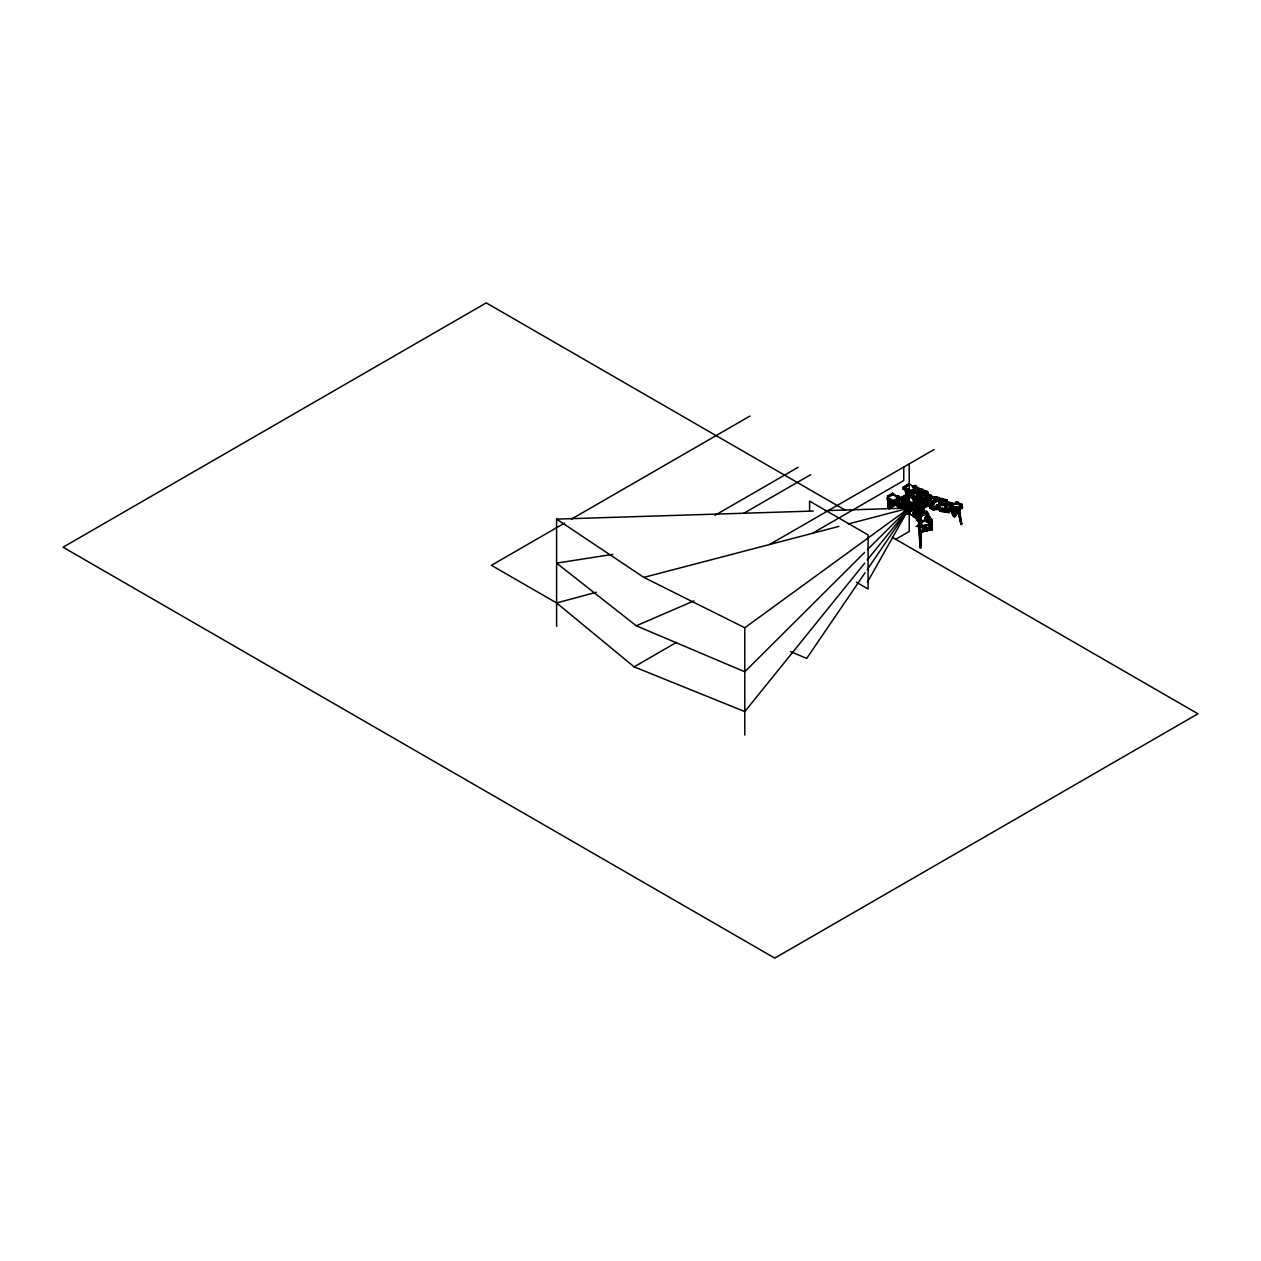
<?xml version="1.0" encoding="UTF-8"?>
<svg xmlns="http://www.w3.org/2000/svg" width="1261" height="1261" viewBox="0 0 1261 1261"><rect width="100%" height="100%" fill="white"/><g stroke="black" fill="none" stroke-linecap="round" stroke-linejoin="round"><path stroke-width="1.5" d="M906.675 505.74L906.36 504.337A1.97 1.135 0 0 1 906.107 503.769M913.39 496.156L913.484 490.23L917.598 492.436L917.598 499.734L916.321 500.522L912.223 498.316L914.004 496.866L913.074 497.748M912.507 491.475L916.889 493.508L916.321 500.522M916.369 508.971L915.281 512.486L912.996 512.47L912.996 514.047L916.952 516.332L916.952 514.078L915.691 513.353L916.952 514.756L918.024 514.141L918.024 515.717L915.817 515.97L917.11 516.537L915.817 515.97M912.791 495.825L912.791 491.301M913.327 506.89L913.327 505.298M913.689 508.782L913.689 507.064L912.381 506.859M914.556 492.578L914.84 492.405M916.195 498.599L915.328 497.622L916.479 497.922M925.495 497.953L915.833 502.698L915.833 504.731L916.542 505.141L916.542 503.123L918.008 502.272L918.024 504.29L918.04 502.934L912.002 506.402M921.271 512.013L919.947 508.073A1.97 1.135 0 0 0 917.425 507.363A1.97 1.135 0 0 0 916.211 508.813L916.448 510.169A1.97 1.135 0 0 0 916.684 511.509A1.97 1.135 0 0 0 919.064 511.698L921.271 511.225L921.886 512.991L920.325 508.624L918.843 508.23M914.524 490.955L917.377 487.912L927.402 491.475A1.97 1.135 0 0 1 927.465 493.083A1.97 1.135 0 0 1 924.676 493.114L919.695 489.962L919.71 498.379L923.131 500.318M917.141 510.595L917.062 509.145L919.253 508.388M920.104 527.13C926.551 525.9 916.274 522.038 916.999 518.917A1.655 0.962 0 0 1 916.81 517.562M917.314 503.864L917.314 502.524L921.744 499.955M917.377 487.912L917.377 489.189L920.262 490.75L917.377 489.189L917.377 488.054L922.926 489.473L922.09 491.175L925.464 493.193L927.229 492.767L922.894 490.119M917.346 509.712L919.789 512.092L917.724 509.885M917.882 510.878L917.882 509.854M917.803 504.148L917.803 502.792L916.369 503.659M918.181 510.878L918.181 509.854M918.071 509.476L918.071 507.899M919.001 495.888L919.001 494.533L917.015 494.422L918.418 494.217L919.001 495.888L917.472 497.717M918.97 489.347L918.307 487.487M919.836 517.751C915.581 525.522 919.442 511.509 919.805 520.099M919.048 511.808C911.246 498.426 928.017 519.516 917.992 508.041M918.922 489.205L918.087 489.725L920.294 489.583M921.019 513.164L919.821 513.416L919.474 511.509A1.97 1.135 0 0 0 919.789 511.272L919.253 508.782M919.821 523.236L919.442 521.959M919.442 517.767L919.442 512.013L916.448 509.081M919.821 518.129L919.442 512.013L921.507 512.376M914.619 496.298L916.306 499.23L916.306 493.209L913.074 491.79L916.022 493.382L919.71 491.096L919.71 489.82M920.688 511.335L920.041 508.356L919.963 510.374A1.97 1.135 0 0 1 919.978 511.004M920.167 517.294L918.607 517.672L918.67 519.879M918.875 508.215C914.966 506.812 918.686 513.259 920.231 511.099M920.814 518.145L920.971 521.108L919.899 519.091M919.821 513.416L918.623 511.777L921.176 514.772L921.16 521.896L919.821 519.753M921.097 513.495L921.886 512.202M921.192 491.632L921.192 496.156L920.262 496.739M921.886 513.968L921.87 512.061L923.225 515.465L927.797 514.189M919.821 513.763L921.16 515.907L922.453 515.639L921.838 513.4M923.21 490.497L922.28 491.522L924.124 492.815A1.97 1.135 0 0 0 924.345 493.681L919.695 490.75M924.36 509.791L923.257 510.437L920.467 508.829L920.467 507.71L924.36 509.791L923.32 512.66M925.038 518.76C929.94 519.043 923.95 520.478 925.038 517.42L926.993 516.332L925.606 512.486L926.977 512.202L927.513 513.747M924.943 494.265L925.038 492.294L927.087 492.231L925.669 493.004L922.154 490.639L925.779 493.24M925.306 519.201L925.038 517.42M925.338 513.716L925.338 511.414L926.709 511.131L928.616 514.173C927.954 517.577 924.14 506.323 928.616 514.819M925.606 514.141L925.606 512.486M926.189 492.452L926.299 491.963M926.725 492.373C923.683 492.657 929.814 493.303 922.248 490.561M926.993 520.698L926.993 519.028M928.08 505.819C931.532 504.636 925.763 507.474 928.064 502.65L922.217 506.024L921.113 505.393L926.961 501.342L921.082 504.715L916.164 502.54M927.261 521.77L927.261 514.456L925.338 511.414M933.581 506.733L932.541 507.332L927.497 504.353L927.497 502.997M927.592 497.417L927.592 498.757L926.173 497.796L920.987 500.775L926.331 497.874L926.331 499.498C923.21 504.826 919.458 500.649 921.019 500.633M927.954 514.472L927.954 520.494L927.465 517.625M928.585 501.768L927.86 499.324L928.585 501.768L927.04 502.65L927.04 501.311M928.222 519.406L928.222 514.898M928.585 505.046L928.585 503.47L931.185 500.838L929.924 500.113L927.45 501.547M929.924 500.113L933.613 496.645L930.618 497.007L931.264 495.289L925.669 498.521M930.003 496.582L928.837 494.564L923.651 497.559L920.845 495.936L920.845 497.055L923.651 498.662L923.651 497.559M930.618 498.363L930.539 496.361M930.965 497.48L930.965 496.125M931.28 497.323L931.264 495.289M931.847 497.622L931.847 495.62M932.541 507.332L931.942 503.88L929.751 503.47L932.541 505.756L933.644 505.109L933.644 510.232L934.196 509.57L929.688 506.764L931.674 505.614M938.011 500.333A1.97 1.135 0 0 1 937.758 500.901L937.443 501.137A1.97 1.135 0 0 1 935.536 501.437L934.038 500.727A1.97 1.135 0 0 1 934.637 499.529C935.331 493.146 947.405 502.918 936.103 499.057L936.04 497.528M952.701 507.521C954.703 505.96 950.416 504.589 953.789 503.833L962.017 504.29L959.589 508.136L949.896 507.616L949.092 512.644L941.541 510.894L942.503 510.358L941.841 509.586L941.069 511.32L936.324 508.75A1.655 0.962 0 0 1 935.095 508.593M938.026 498.174L934.842 498.505L940.643 499.592M941.069 511.32L941.368 509.034L939.76 511.052L945.025 512.155L945.655 511.146M941.478 504.006L942.235 498.867L942.235 502.966M937.333 499.734A1.97 1.135 0 0 1 935.898 500.002L940.848 500.712L941.809 499.183L936.687 496.992A1.97 1.135 0 0 0 934.18 497.701A1.97 1.135 0 0 0 935.394 499.151L942.534 500.27L943.275 499.088L941.809 498.394L940.296 500.113L935.646 498.993M942.534 504.227L942.534 500.27M943.275 499.088L943.275 499.876L941.809 499.183M946.522 500.601L946.522 501.736L946.995 499.86L941.589 498.725L946.522 500.601L946.995 499.86M944.489 500.034C945.072 503.896 942.471 496.566 942.534 501.405L940.627 504.305L942.913 505.472L944.915 504.321M912.097 507.206C916.101 504.621 907.952 509.46 912.917 507.174L913.5 508.23L908.692 504.81L907.684 505.393C908.519 508.561 905.997 505.062 908.535 506.355M906.817 506.276C907.762 507.742 906.375 505.188 908.535 505.771M928.285 518.05L928.317 516.884L928.9 518.113M931.39 522.763L932.147 529.919L931.296 524.182L931.706 529.399L931.375 528.406L919.789 530.849L919.332 526.925M913.137 504.368L913.61 496.408L914.635 498.111M913.736 505.897L913.862 502.02M913.516 502.966L913.658 499.435M940.927 509.791C941.4 511.856 943.007 509.759 942.802 508.467M942.156 509.696L942.661 508.892L943.133 510.106M913.61 504.841L913.894 499.577M917.724 518.618C919.237 520.32 918.512 520.761 918.339 518.87M921.712 513.857L926.599 512.344L927.134 513.826M913.484 504.542L914.099 496.881M913.658 504.652L914.083 498.836M890.045 508.01L898.951 502.508L889.32 508.719L887.807 507.663L887.839 501.61A1.97 1.119 60.8 0 1 889.32 501.027L898.857 507.3A1.97 1.119 60.8 0 0 900.338 506.67A1.97 1.119 60.8 0 0 899.061 504.195L887.602 497.323L887.35 500.396L888.343 499.845L887.366 497.701L888.28 497.638M887.366 497.701L888.059 498.174L887.492 496.03L892.583 493.177L899.85 498.253L904.752 496.535L905.839 497.827M889.163 496.44L892.772 494.422L889.163 496.44L888.091 495.683L887.854 498.757L888.311 497.26L887.681 497.969M889.32 508.719L890.565 503.517A1.97 1.119 60.8 0 0 889.32 501.027L889.368 501.216M892.457 494.911L892.583 493.177M895.468 502.493L893.655 500.333L892.835 500.79L892.441 503.943L894.522 504.164C899.266 500.475 902.119 510.831 895.688 503.769C904.436 508.908 892.016 503.896 896.508 503.628M895.688 503.659L895.531 501.642M896.508 499.766L896.87 500.995L896.807 499.592M898.825 500.444L898.967 498.741A1.655 0.946 60.8 0 0 897.99 496.251A1.655 0.946 60.8 0 0 896.997 497.575M900.244 498.978L900.322 497.985M917.393 518.996L918.292 519.564M890.093 507.458L891.196 503.502A1.97 1.119 60.8 0 1 890.487 503.99L889.667 506.291L890.25 502.729M895.152 501.973L894.979 504.148L895.688 503.769M888.091 495.683L888.311 497.26M905.177 497.622L905.997 491.995L907.353 493.272M913.815 498.662L907.778 496.393L907.999 493.745L910.741 492.042L903.097 487.187L907.936 484.192L910.001 484.334L915.344 487.739L915.218 489.268M916.889 499.529L913.153 497.181L914.178 498.268L908.598 496.913L908.803 494.296L917.173 489.079L914.414 488.306L914.162 491.38M913.658 493.839L907.494 497.669L907.967 492.405L902.955 488.921L903.097 487.187M910.158 494.028L910.3 492.326L910.962 494.548L913.61 492.909M910.741 492.042L910.6 493.745L908.33 493.098M911.199 492.216L911.561 491.112L911.924 492.326M911.451 493.224L911.561 491.112M911.656 492.499L916.353 488.559M913.61 491.743L913.862 488.653L917.614 488.937M915.439 490.734L914.414 488.306L915.344 487.739M915.47 490.434L914.414 488.306M916.243 491.27L916.384 489.567M916.952 489.347L916.369 491.207L917.456 491.128M914.02 504.92L914.572 499.34M914.682 504.51L915.234 498.93M906.817 498.095L907.353 493.272M919.427 526.184L919.805 529.872M920.688 523.898L921.476 523.709M920.152 527.524L920.593 525.301L922.012 525.159M922.043 526.783L921.176 526.341M919.048 524.623L920.231 547.983L918.386 523.835L919.301 525.033M928.175 522.29L928.049 520.336L931.58 524.576L931.706 526.562L925.921 529.336L925.511 526.956M897.596 497.464C900.102 496.582 898.636 497.102 897.328 497.133M898.699 505.109L899.739 506.607L899.771 505.803M899.787 505.929L898.51 507.001M901.82 499.072L903.522 497.165L902.75 496.629L899.582 498.3L899.582 503.817A1.97 1.119 60.8 0 1 900.259 502.824L901.599 503.596A1.97 1.119 60.8 0 1 902.324 505.456L902.277 505.834A1.97 1.119 60.8 0 1 900.953 506.244L899.235 506.244A1.97 1.119 60.8 0 0 901.237 506.465L901.3 506.024M907.715 501.862L908.598 500.68M908.219 501.216L907.542 500.207L907.479 501.358M905.745 493.256L905.682 493.177A1.655 0.993 58.2 0 1 905.839 491.349A1.655 0.993 58.2 0 1 907.542 492.436A1.655 0.993 58.2 0 1 907.4 494.265L908.062 493.839A1.655 0.993 58.2 0 0 908.283 492.137A1.655 0.993 58.2 0 0 906.691 490.892A1.655 0.993 58.2 0 0 906.186 492.373C907.069 494.69 906.407 490.86 907.384 492.956M906.722 491.963C908.566 495.006 906.738 490.135 908.55 491.885M912.759 497.528L913.279 498.615M913.248 497.102L913.926 498.552M917.598 499.734L913.484 497.528L913.989 496.802M922.122 494.328L922.169 493.949A1.97 1.182 58.2 0 0 921.192 491.9L921.192 495.857M897.927 497.654L898.447 496.298L899.456 497.496M905.824 498.032L906.391 493.713L906.312 496.787M906.423 492.846L906.974 491.459L907.321 492.83M942.692 509.917L941.557 509.271L940.974 510.232M947.484 504.589L944.915 505.976L946.365 505.693A1.97 1.513 32.2 0 0 947.421 504.999L947.484 504.589A1.97 1.513 32.2 0 0 946.286 502.84L946.444 504.274M905.776 496.739L906.691 493.902M906.076 496.929L906.549 493.997M927.434 493.745A1.97 1.135 0 0 1 927.749 495.132L927.434 495.368A1.97 1.135 0 0 1 925.527 495.652L924.029 494.958A1.97 1.135 0 0 1 924.644 493.745L924.928 492.452M924.943 493.256L924.124 492.815M929.483 516.6L929.562 517.152M929.735 518.208L929.609 517.325L927.544 518.397M931.485 523.599L930.807 524.875L930.224 522.338L930.65 523.709M959.227 510.689L954.136 510.421L954.798 509.034L962.033 508.609L961.733 504.731L960.299 504.652L958.565 507.379L951.787 507.017L953.505 504.29L945.939 502.445L950.889 503.801M954.23 510.469L954.798 509.034L954.073 509.696M889.21 506.67L890.912 502.698M895.357 503.297L899.787 506.686M888.343 501.295L889.021 500.475A1.97 1.119 60.8 0 1 890.282 500.491L891.653 500.223A1.97 1.119 60.8 0 1 892.552 502.414A1.97 1.119 60.8 0 1 891.432 503.186L891.07 502.997M889.982 501.137L891.464 500.065M890.408 503.754L890.739 503.833A1.97 1.119 60.8 0 0 891.448 503.344L891.527 502.981A1.97 1.119 60.8 0 0 890.629 500.79L890.282 500.491M914.178 487.392L915.092 487.408M915.644 488.054C914.209 485.58 913.405 487.944 915.25 486.51M916.432 488.039L916.164 486.667M917.031 488.464L917.11 488.102A1.97 1.182 58.2 0 0 915.801 485.643A1.97 1.182 58.2 0 0 914.225 486.273L914.241 486.699M904.247 500.712L907.258 503.438L909.26 503.155L904.31 500.633M906.06 508.073L906.06 507.017L906.943 508.971M907.557 504.857C905.193 504.416 910.647 505.566 909.89 503.691M911.75 506.197L914.367 504.022L913.263 504.652L911.577 502.414M916.952 514.078L918.071 513.432L915.281 511.808L914.162 513.148C914.619 514.772 917.314 511.745 915.691 513.353M918.434 501.831L919.395 501.5M921.381 499.939L921.413 498.063L922.548 499.293M920.845 497.732L919.742 498.363L922.548 499.971M923.667 498.584L923.225 498.615M922.469 510.075L922.831 508.908M918.008 520.068L918.654 519.217L914.146 517.246L914.146 515.733L918.103 518.019L920.104 516.868L918.103 517.373M904.263 501.311L905.114 501.405M906.974 504.605C912.68 500.459 904.957 502.792 906.958 504.037M911.214 510.673C912.507 508.53 909.985 512.36 907.684 508.64L907.053 506.024M947.531 504.936L946.696 503.722M946.459 504.841L946.932 503.486M950.495 504.715L950.368 503.47L946.049 502.776M956.453 502.603L956.973 503.738M956.248 503.044L956.421 503.486M911.199 507.426L911.214 508.419C914.84 511.225 910.111 506.749 910.016 511.588L908.882 510.941L909.26 509.113M946.538 504.621L950.778 504.132L946.223 505.172L946.964 504.211M932.226 505.929L930.791 506.764L933.644 508.404L936.844 504.873L937.979 506.544L936.844 504.873M937.396 505.188L935.079 507.568M917.992 518.57C922.847 524.56 915.927 521.408 917.976 518.492M919.442 523.914L920.388 525.38M920.483 526.357L920.53 531.732L919.789 530.849M930.823 524.844L930.129 521.723L929.814 522.653M940.722 498.915L934.968 498.142L936.371 498.789M952.796 509.034L953.379 510.075M945.624 505.535L944.915 508.687L946.365 505.693M897.627 497.291L898.746 498.127M898.478 496.724L898.589 497.985M902.135 499.277L902.655 498.19L903.901 500.191M902.718 506.355L901.694 506.355M912.538 497.606C914.446 499.23 914.635 497.89 913.453 496.456M913.752 507.3L912.27 508.293L912.097 507.032L908.771 505.109L912.239 507.411M921.224 493.76L922.122 493.713L921.129 493.839M944.363 500.507L946.522 500.459L944.205 500.838M943.133 509.68L942.676 508.215M928.979 517.499C928.191 513.558 932.73 520.068 927.781 517.357L928.742 520.32L928.317 518.271M867.347 582.298L909.213 508.025L824.978 510.673M916.873 508.609L919.773 511.272M957.808 510.878L958.707 511.194L958.155 510.279L960.992 524.261L958.234 509.743L954.876 515.087M889.037 500.428L888.8 501.326M888.422 501.783L890.313 502.745M890.219 502.461L888.816 501.5L889.241 505.677M888.201 500.649L890.061 499.86A1.97 1.119 60.8 0 1 891.306 499.923M890.219 503.186L889.273 502.918M913.137 487.455C912.223 484.429 913.957 488.401 914.887 486.21M913.405 487.376L914.257 487.219M941.478 500.838L942.235 499.655M939.76 510.406L940.391 502.729L945.655 503.833L945.655 508.845M944.615 500.948L944.852 500.113M942.14 505.298L944.568 504.889L944.568 509.412M942.661 505.157L942.661 504.479M939.76 511.052L940.391 510.027M941.447 509.885L936.576 508.719M942.314 509.255L942.582 510.437M945.309 509.554L945.655 503.833M941.478 510.815L941.983 510.011M946.38 503.344L946.38 502.43M941.731 510.926L942.519 509.617M943.386 510.705L942.897 511.367A1.655 1.277 32.2 0 1 940.801 510.863A1.655 1.277 32.2 0 1 940.69 509.018A1.655 1.277 32.2 0 1 942.787 509.208L943.133 508.64A1.655 1.277 32.2 0 0 940.722 508.955A1.655 1.277 32.2 0 0 942.519 510.957M945.86 503.076L950.81 504.006M950.81 503.659L951.046 502.619L946.27 501.91L951.141 503.123M953.789 503.848L951.677 503.092L947.5 509.775L948.051 512.596L949.769 510.815M951.409 504.447L948.997 509.743L950.037 509.807L949.896 507.616M949.092 512.644L948.524 509.791L949.675 507.962L948.635 507.915L948.997 509.743M946.522 505.629L951.519 504.967M952.717 503.139L950.321 506.938L960.015 507.458M952.685 510.264L952.938 510.374M952.575 510.941L954.025 509.854L955.46 515.371C952.812 522.259 951.771 502.776 954.419 516.458M953.206 511.651L954.278 516.679L952.812 511.619M954.025 516.427L953.095 515.796L956.342 510.642M958.581 507.379L960.299 504.652L961.733 504.731L962.395 508.041L960.945 507.962M958.628 509.759L954.908 515.465L958.549 510.342L961.181 524.277L958.628 509.759L959.448 509.807L961.386 524.655L957.887 511.824M955.239 516.49L959.448 509.807M961.639 506.197L962.017 504.29M959.511 510.153L961.717 524.135L958.218 511.288M962.316 505.771L961.67 506.559L962.379 506.102M952.449 510.138L953.615 509.791A1.655 1.277 32.2 0 1 954.088 511.603L954.356 511.115A1.655 1.277 32.2 0 0 954.041 509.097A1.655 1.277 32.2 0 0 951.866 508.987A1.655 1.277 32.2 0 0 952.26 510.941L951.929 511.493A1.655 1.277 32.2 0 1 951.535 509.523A1.655 1.277 32.2 0 1 953.694 509.633L960.393 509.334M960.929 523.725L961.891 523.772M889.368 508.356L896.949 503.691M950.463 504.605L946.223 504.92M865.109 572.715L806.693 658.415L790.631 651.638M867.316 569.468L909.213 508.025L903.396 508.924M906.17 502.682L907.085 503.297L904.247 500.901M909.165 503.155L905.288 500.554M912.57 509.791L911.214 509.68M905.004 500.759C906.517 500.333 908.078 504.763 908.629 502.65M864.699 563.131L744.794 711.598L634.11 666.848L556.605 602.947L491.427 565.322L564.565 523.094M867.174 560.057L909.213 508.025L848.401 523.93M952.796 509.003C958.139 511.115 946.475 506.134 953.426 515.26L955.46 515.371M935.032 498.773L935.11 499.624M936.687 508.829L935.504 508.94M940.485 510.563L941.636 509.365M864.62 552.428L744.794 671.782L636.269 625.787L556.605 563.131L612.783 554.351M867.41 549.654L909.213 508.025L905.414 509.05M913.705 497.086L912.791 497.985L913.563 497.386M901.725 498.757L900.559 497.622L902.309 498.694M946.491 504.242L946.601 504.132A1.97 1.513 32.2 0 1 946.995 505.362L946.932 505.771A1.97 1.513 32.2 0 1 946.444 506.402M914.304 496.204L915.36 496.755M914.509 498.221L915.754 499.577L920.514 497.528L920.514 490.403L922.012 489.473L922.012 490.277M919.285 521.408L918.166 521.66M916.968 508.435L918.008 508.293M922.264 491.002L925.07 493.414M923.005 490.639L927.008 492.247L926.378 493.224M927.103 493.729L925.448 494.013M904.31 500.932L909.78 503.186M908.582 506.024A1.97 1.135 0 0 1 906.501 505.629A1.97 1.135 0 0 1 906.36 504.353L906.675 504.116A1.97 1.135 0 0 1 907.085 503.943M924.155 494.895L924.14 493.681L925.527 495.652M907.684 508.64L909.985 503.47M927.749 493.965L927.434 494.202A1.97 1.135 0 0 1 924.676 494.217L924.345 492.893C922.689 489.3 920.12 492.074 921.428 490.403L922.5 489.741M918.623 501.263L919.316 501.326M917.803 508.309C919.222 509.98 917.22 508.325 918.213 508.293M916.542 510.011L916.211 509.917A1.97 1.135 0 0 1 917.567 508.435M934.165 500.664L934.133 499.466L935.536 501.437M744.794 735.053L744.794 627.773L909.213 508.025L905.54 509.397M907.684 502.572L908.661 503.265M907.274 503.974L908.692 504.368M946.412 504.621L950.668 504.368L949.88 503.691M906.028 510.295L909.213 508.025L905.619 509.57M901.032 505.882L900.953 504.699M914.903 490.781L914.146 490.387L915.123 490.529M907.999 493.745L912.491 496.33A1.655 0.993 58.2 0 1 914.13 497.275L914.257 497.528M940.832 498.694L934.984 498.678M926.882 529.131L926.362 528.501L930.019 526.136M913.862 488.653L910.442 490.781L905.083 487.392L908.503 485.264L907.368 484.539M902.955 488.921L904.941 489.126M905.083 487.392L908.503 485.264M912.27 486.667L913.547 486.226M913.358 487.581L915.045 486.352M908.409 492.357L909.26 491.837M908.645 492.515L909.496 491.979M903.948 486.667L912.002 491.396M906.769 498.631L913.768 494.296M912.302 496.456L913.2 495.888A1.655 0.993 58.2 0 1 914.84 496.85A1.655 0.993 58.2 0 1 914.903 498.71A1.655 0.993 58.2 0 1 913.279 498.079L912.223 498.316M912.901 496.85L913.61 496.408L909.512 493.823M920.625 493.019L921.854 492.247M914.036 498.19L914.635 497.275M912.854 498.505L914.714 497.512M913.468 498.694L914.714 497.953M919.695 501.531L920.514 497.528M907.778 496.393L909.291 496.471M922.816 509.948L924.36 510.469L923.257 511.115L923.257 513.842M571.359 519.169L749.948 416.067M714.971 515.308L798.087 467.311M743.612 513.4L810.76 474.64M769.494 544.547L934.117 449.515M812.289 533.371L903.759 480.551L903.759 467.043M908.078 507.647L905.288 506.039L904.153 506.686L904.153 508.955L905.225 508.341L905.288 504.936L906.675 504.116M920.845 495.936L924.802 493.65M919.742 499.955L919.742 497.685L920.845 497.055M905.288 506.717L904.153 507.363L908.125 509.649L908.125 511.241L909.244 510.595L908.078 509.917M905.225 506.749L904.153 507.363L906.013 507.994M906.58 506.307L907.431 505.803M908.771 505.109L910.064 504.353L913.39 506.276L910.064 504.526M905.729 507.237L904.153 506.686M919.742 497.685L921.318 498.237M927.166 493.414L929.956 495.699L928.837 496.345L928.427 494.139L928.395 495.147M908.377 506.307L905.288 504.936M910.726 504.999L913.263 503.549M926.189 499.86L921.129 502.745L921.066 504.053L917.456 501.988L923.478 498.063L927.087 500.585M906.943 508.309L908.046 507.426M917.456 501.988L921.98 499.372M928.837 495.668L929.956 495.021M909.307 507.064L908.708 508.041L910.332 508.278M909.827 507.348L908.708 508.041L909.717 508.624L908.708 507.411L909.717 507.994M634.11 666.848L676.558 642.338M904.121 510.957L909.213 508.025M911.104 506.906L911.782 505.693M909.449 508.199L910.332 507.647M910.694 507.647L912.917 506.339L912.854 509.302L918.071 512.313L918.339 519.768M913.689 506.039L916.637 504.337M930.035 496.676L927.592 498.079L925.148 496.676L925.148 498.473M927.86 499.324L920.562 503.107L924.786 499.971M933.613 496.645L912.239 508.278L913.5 507.505M917.314 502.524L921.129 504.715L919.632 506.922L918.922 504.479L920.388 504.321M911.971 508.908L911.876 509.854L912.349 508.687M927.087 500.144L921.066 503.628L917.456 501.547M909.544 510.768L908.109 511.603L908.109 513.763L908.078 509.696L909.244 509.003L911.593 510.453M912.27 509.428L912.932 508.278L912.712 509.145M911.829 510.043L920.404 505.645L922.217 508.057L928.064 504.684M920.877 504.605L926.756 501.2M908.109 512.25L910.095 511.099M910.016 511.588L912.917 509.917M919.174 508.025L922.579 506.055L920.703 505.377M924.014 505.235L930.807 501.311M909.685 513.952L914.493 516.726L909.685 513.952L909.685 512.344M912.27 510.327L914.982 510.878M918.512 508.813L922.926 506.26L922.926 508.136L922.579 506.465M925.842 504.573L935.047 499.34M921.633 507.726L927.497 504.353M919.884 509.46L920.073 509.129A1.97 1.135 0 0 1 919.852 509.743M920.467 508.829L921.57 508.861M929.751 503.47L930.854 502.824L933.644 504.432L933.644 503.328L938.83 500.333L938.862 506.922L939.981 506.922M914.162 513.148L915.281 512.486M924.014 505.629L924.36 507.316L928.427 504.967L928.427 506.024M914.162 512.47L915.722 513.022M921.791 509.476L929.704 504.92M918.071 512.313L923.257 509.318M929.751 505.724L930.791 505.125M915.691 514.031L916.053 513.18M932.541 505.078L933.644 504.432M938.83 501.437L939.949 500.79L938.893 503.675M918.071 514.11L916.952 514.756L912.996 512.47M938.893 502.083L939.949 501.468L938.704 500.743M929.688 506.764L929.688 507.947L934.196 509.917M914.146 517.246L914.698 516.253M915.817 516.301L917.11 516.537M937.427 506.228L938.862 505.393M933.644 509.255L939.981 505.393M934.196 509.57L939.413 507.237M895.704 539.282L909.213 531.48L909.213 463.89M902.324 508.656L902.324 499.939L906.675 503.47A1.97 1.135 0 0 0 909.465 503.47A1.97 1.135 0 0 0 909.465 501.862L899.582 498.3M887.381 497.401L888.579 496.771L887.492 496.03M887.255 499.088L888.595 498.347M887.854 502.036C890.345 504.447 886.168 511.004 891.559 502.241M897.864 497.985L894.254 500.002L894.758 501.106M903.443 498.237L904.484 495.352L908.377 497.685C907.636 500.649 899.44 491.837 908.377 498.316M891.527 502.981L892.552 502.414M893.939 501.563L898.967 498.741L891.7 493.666M890.045 504.227L891.448 503.344M894.711 502.099L899.708 499.309M890.203 505.488L894.333 502.572M892.961 504.479L889.919 506.323M896.792 502.556L899.582 501.011M889.147 507.379L893.576 504.904M901.962 498.867L903.901 498.915M893.702 504.621L894.522 504.164M906.092 503.47A1.97 1.135 0 0 0 906.36 504.037L902.324 500.727L908.377 497.685M903.128 500.932L904.673 500.318M900.953 502.319L899.282 503.407L901.599 503.454M901.237 506.465A1.97 1.119 60.8 0 0 900.023 503.659L895.121 502.445L899.392 503.612A1.97 1.119 60.8 0 0 898.526 503.769M904.704 500.05L909.055 502.477L904.704 500.838L903.128 501.72M899.487 504.368C897.485 504.416 899.282 507.631 900.48 506.291M907.069 500.649L908.109 500.065L908.487 501.248M897.816 506.386L899.865 505.235M907.211 500.522L907.652 501.263L908.109 500.065M901.284 506.197L902.324 505.456M903.901 503.013L903.901 506.181L906.296 504.841M925.306 517.845L926.993 516.332M910.032 514.157L909.622 508.798M914.146 516.521L913.736 511.162M917.393 508.955L917.709 510.658M942.44 510.138L942.377 509.066M925.054 492.405L924.644 492.578A1.97 1.135 0 0 0 924.345 493.981M934.637 498.363L935.047 498.174A1.97 1.135 0 0 0 934.433 499.829A1.97 1.135 0 0 0 937.443 499.971L937.443 501.137M909.291 504.652L908.078 504.904M636.269 625.787L693.913 600.914M960.598 508.53L958.943 509.255M950.368 504.684L949.659 503.785M907.258 499.908L908.109 500.964M902.655 506.386L903.901 507.489M556.605 602.947L596.421 592.229M556.605 626.402L556.605 519.122L643.851 577.396L838.896 526.404M918.67 517.593L921.917 522.385L920.845 522.606C918.78 517.341 914.745 516.726 919.442 522.637M908.96 502.524L909.181 502.461A1.97 1.135 0 0 0 907.557 502.367L908.55 502.335A1.655 0.946 60.8 0 0 907.289 499.293M919.821 512.628L922.485 513.022M919.206 512.439L916.448 509.87A1.97 1.135 0 0 0 917.709 510.358L917.724 510.374M921.838 513.747L922.642 513.731M921.176 514.772L923.225 514.189M927.261 514.456L928.616 514.173M922.453 515.639L921.16 515.907L919.821 513.747M918.828 517.436L920.498 516.9M919.222 518.003L917.961 518.271L919.868 523.315M928.395 518.003C929.325 521.613 926.441 513.999 929.105 516.458M918.371 519.327L920.152 519.248M916.4 520.068L919.332 519.406L920.53 521.408L918.985 519.169M928.916 517.94L928.506 516.805L931.832 519.548L932.021 522.59L928.79 522.164L928.285 519.753M919.821 520.557L921.16 520.273L919.647 521.455M931.816 523.394L931.469 519.138L920.262 520.856M919.742 521.345L920.625 520.604M923.225 521.455L924.36 521.219M920.309 521.959L931.832 519.548M920.751 524.418L921.381 521.739M919.884 523.662L921.302 523.441M915.975 526.357L919.805 525.553M925.385 528.706L925.921 529.336L925.164 525.175L929.893 524.182L927.418 521.219L922.154 521.581M920.64 522.653L923.115 525.601L924.912 525.963L924.833 527.776M925.164 525.175L929.893 524.182M931.296 524.182L932.242 529.494L920.278 532L921.113 547.337L920.688 532.284L919.836 531.48L931.406 529.037M919.49 526.988L920.735 526.72M920.766 527.082L922.374 526.357M924.912 525.963L931.58 524.576M924.865 527.382L925.795 527.397L925.7 525.805M925.038 527.902C926.819 527.224 923.619 527.823 925.133 529.494L924.392 525.333M919.411 525.805C921.318 531.779 917.929 529.289 919.836 529.872M920.609 525.364L923.336 529.131L924.612 528.863M926.961 528.375L930.114 527.713M918.843 530.455L919.758 530.266M919.584 531.338L920.498 531.149M919.836 531.48L918.938 532.032L919.679 532.914L920.278 532M932.242 529.494L920.136 531.827L921.034 547.258L920.53 532.095L932.115 529.683M920.577 532.363L932.1 529.321M919.994 547.4L921.239 547.7L919.852 531.843M920.325 547.81L921.239 547.495L920.593 532.725M921.113 494.28L921.46 494.123A1.97 1.182 58.2 0 0 923.084 493.492A1.97 1.182 58.2 0 0 921.744 491.049M936.182 498.82L936.702 497.843L940.958 499.309M936.56 509.586L936.324 509.633A1.655 0.962 0 0 1 934.401 508.861M942.566 510.342L941.62 510.09M907.794 502.335L908.661 502.414M956.421 503.58L957.162 502.367L958.581 503.754M946.38 505.125L949.959 505.015M556.605 519.122L813.219 511.052M935.946 500.507L936.245 499.482M906.423 498.174L907.825 498M961.229 507.521L962.679 507.6M950.258 509.444L953.253 509.554M948.524 509.791L943.07 509.491M949.438 512.092L945.056 511.146M942.661 508.892L947.846 509.223M935.898 500.002L941.053 500.381L941.053 499.592L935.898 499.214L935.347 501.484M922.469 509.759L923.099 509.066L923.257 510.437M918.166 520.194L919.915 522.243M898.951 504.873L900.007 505.897M940.107 499.608L942.534 501.058M945.876 503.297L947.058 503.486M947.184 503.281L950.085 503.407L946.207 502.792L947.389 502.966L946.396 504.715M958.518 503.407L959.337 503.833M930.791 507.6L932.51 507.915M932.51 508.262L930.791 507.947L930.854 504.873M899.55 505.251L896.098 502.918M942.534 500.128L944.205 500.475M942.534 501.405L946.239 502.177L946.239 500.901M939.886 503.517L945.167 504.621M940.028 509.948L940.769 504.085L942.282 505.078M944.284 511.351L945.025 512.155M935.835 498.82C935.221 497.78 936.608 497.433 935.583 498.757M937.522 507.395L940.611 508.183M937.144 497.922L940.249 498.757M929.247 505.141L930.413 505.519M917.362 519.926L916.999 519.784A1.655 0.962 0 0 1 917.504 518.161M928.522 518.161L927.781 517.357M907.163 491.632L907.542 492.594M956.957 503.454L957.477 503.785A1.97 1.513 32.2 0 0 956.09 503.202L955.617 503.234A1.97 1.513 32.2 0 0 954.892 503.612M925.448 491.491L926.63 492.767M913.011 508.987L907.684 505.393M643.851 577.396L744.794 627.773M916.81 488.275L918.118 488.969M916.81 489.536L919.71 491.096M915.328 497.622L916.195 498.095M915.596 497.953L916.479 498.426M912.223 497.685L916.321 499.876M890.045 499.892L889.651 501.106M889.163 506.449L888.847 505.645M895.83 503.092L899.093 504.589L898.084 504.006M930.003 495.226L931.264 495.967M928.427 494.801L927.166 494.091L931.122 496.377M895.846 501.579L899.392 503.612M938.704 500.065L939.949 500.79M929.924 499.435L932.368 500.838L932.368 502.635M933.644 503.328L930.854 501.72L930.854 502.824M926.173 499.403L926.173 497.796M930.791 503.533L933.644 505.109M926.961 502.02L928.064 502.65M928.585 503.47L932.541 505.756M923.288 503.943L924.565 504.684M929.688 507.947L933.644 510.232M918.922 504.479L919.632 506.922M914.367 504.022L910.474 501.941L910.474 503.044L913.263 504.652M911.577 503.092L914.95 505.03M920.404 508.183L924.36 510.469M911.75 504.416L914.193 506.496L912.917 505.834M911.262 507.978L914.982 510.201M910.994 509.586L914.083 511.367M905.461 512.234L908.109 513.763M844.775 509.885L486.242 302.892L63.05 547.211L774.758 958.108L1197.95 713.789L892.299 537.312M856.408 582.235L868.104 588.997L868.104 534.932L809.578 501.137L809.578 510.784M933.613 497.307L934.874 498.048M928.695 494.974L929.956 495.699M913.106 503.959L914.367 504.699M900.559 497.622L900.559 498.883L900.559 497.748L903.302 499.388M902.324 499.939L903.57 501.468L902.324 500.727M904.831 505.724L905.556 506.15L903.901 506.181M903.443 495.936L907.51 498.174L907.542 502.682M907.337 500.57L906.785 498.584L903.979 496.897L905.035 496.33L906.139 497.669M905.303 503.092L905.855 502.067M900.559 506.181L903.302 507.82L903.302 506.512L902.088 506.323M912.444 486.746L912.57 486.841A1.97 1.182 58.2 0 1 913.91 486.825L914.461 487.392M904.831 490.466L907.51 492.168M913.815 497.464L914.146 497.007M924.124 493.114L924.928 493.681L924.896 492.625M904.373 501.389L906.99 503.234M953.647 509.586L952.449 509.57L953.237 510.421M921.16 493.871L921.224 492.61M951.708 505.456L950.731 503.139L951.677 503.092M921.428 491.207L924.345 493.681M919.868 522.133L918.875 521.234M918.985 524.497L919.364 525.601M920.341 527.397L921.082 524.939M957.777 503.628L956.106 503.502M955.113 515.907C955.948 508.609 948.571 507.111 953.095 515.796M916.952 498.363L918.875 501.09M898.951 506.37L898.857 506.26A1.97 1.119 60.8 0 0 899.203 506.607M900.196 504.432L900.685 505.22M932.021 522.59L931.075 521.534L930.791 522.874M930.413 524.812L926.882 520.588L927.008 522.543M930.429 528.611L931.17 529.494L930.933 526.404M930.492 519.343L928.427 517.656M900.795 504.148L901.316 505.172M889.478 501.831L890.014 503.139M919.963 509.208L919.978 509.239A1.97 1.135 0 0 1 919.852 510.043M919.963 510.374L920.073 508.388M912.46 498.331L912.586 498.505A1.655 0.993 58.2 0 0 914.209 499.151A1.655 0.993 58.2 0 0 914.13 497.275M921.097 512.36L922.453 514.504M918.875 518.082L920.656 521.156M933.093 508.262L933.644 509.586M919.253 525.222C916.589 522.054 920.656 538.431 919.174 525.947M919.568 509.491L919.19 508.215M928.648 516.584L928.9 517.751M919.048 518.46L919.332 519.406M955.68 503.691L955.539 503.249A1.97 1.513 32.2 0 1 957.036 501.705A1.97 1.513 32.2 0 1 959.18 503.454L959.195 503.706M929.325 517.672L929.058 516.837M928.6 517.357L928.238 516.521L928.222 517.814M918.008 519.627L917.866 519.469M961.04 503.47L961.702 506.78M959.589 508.136L959.968 510.011M951.283 503.706L951.472 504.621M962.096 506.544L962.395 508.041M926.268 527.13L926.362 528.501M921.003 521.282L921.066 522.275M923.115 525.601L923.336 529.131M926.993 491.301L926.993 492.389A1.97 1.135 0 0 0 926 492.247M926.031 491.758L926.047 493.335M922.012 491.916L922.012 496.881M921.192 489.032L921.192 489.835M908.078 502.13L908.078 503.706M906.36 503.234L906.36 504.337M906.423 512.407L906.47 513.526A1.655 0.962 0 0 0 909.67 513.542M904.673 499.514L904.704 500.838M904.673 501.894L904.673 508.577M903.901 499.057L903.901 499.845M903.254 499.419L903.112 509.46M946.522 500.459L946.995 506.985L945.829 510.122L946.522 507.726M937.585 499.86L937.585 501.027M935.757 507.348L935.757 508.199M934.038 499.561L934.038 501.484M932.163 496.802L932.163 498.158M931.737 497.055L931.737 498.41M931.548 497.118L931.548 498.473M931.296 497.165L931.296 498.505M931.28 505.015L931.327 503.927A3.026 1.75 60 0 0 931.201 503.312M927.576 494.091L927.576 495.258M927.434 495.368L927.434 494.202A1.97 1.135 0 0 0 927.402 492.562M926.315 500.885L926.22 502.256M925.338 494.548L925.338 495.715M924.36 505.425L924.36 507.316M924.029 493.792L924.029 495.715M922.217 506.024L922.217 508.057M920.798 497.764L920.798 499.34M920.357 504.29L920.357 505.661M916.684 510.342L916.684 511.509M914.083 510.957L914.083 516.963M911.104 506.749L911.104 507.616M910.079 502.603L909.953 504.605A1.97 1.135 0 0 1 910.048 504.936M908.078 498.489L908.078 502.997M903.302 499.261L902.324 501.058L899.582 499.435L902.324 501.058L902.324 507.064M901.142 497.291L901.142 498.552M921.003 494.895A1.97 1.182 58.2 0 0 922.169 494.06L921.192 494.548A1.97 1.182 58.2 0 0 921.145 494.107M918.591 510.642A1.97 1.135 0 0 1 916.164 509.838M918.449 508.419A1.97 1.135 0 0 1 919.71 508.892M897.864 497.575A1.655 0.946 60.8 0 1 897.942 495.778A1.655 0.946 60.8 0 1 899.487 496.629A1.655 0.946 60.8 0 1 899.692 498.568M930.996 505.062A3.026 1.75 60 0 1 928.585 504.826M930.492 505.094A2.68 1.545 60 0 1 929.152 504.967M955.081 503.974A1.97 1.513 32.2 0 1 956.106 502.461L956.579 502.43A1.97 1.513 32.2 0 1 958.313 503.344M937.443 498.363A1.97 1.135 0 0 1 937.821 498.662M937.538 498.111A1.97 1.135 0 0 1 937.979 498.647M913.689 487.581A1.97 1.182 58.2 0 1 913.579 487.109M913.815 486.037A1.97 1.182 58.2 0 1 915.139 486.068M915.502 486.352A1.97 1.182 58.2 0 1 916.448 488.511M909.67 512.675A1.655 0.962 0 0 1 906.47 512.644M926 491.948A1.97 1.135 0 0 1 926.993 492.089M898.73 503.691A1.97 1.119 60.8 0 1 899.66 503.47M907.416 500.191A1.655 0.946 60.8 0 1 907.967 502.572M914.272 487.109A1.97 1.182 58.2 0 1 915.202 488.842M946.239 508.167L946.239 509.46L946.239 508.167M889.714 507.726L889.651 508.546L890.471 507.316L889.714 507.726M927.875 500.302L928.774 500.381L927.875 500.302M940.028 503.927L945.309 505.03L940.028 503.927M921.523 531.906L920.719 533.214L921.523 531.906M909.953 507.868L908.945 507.285L909.953 507.868"/></g></svg>
